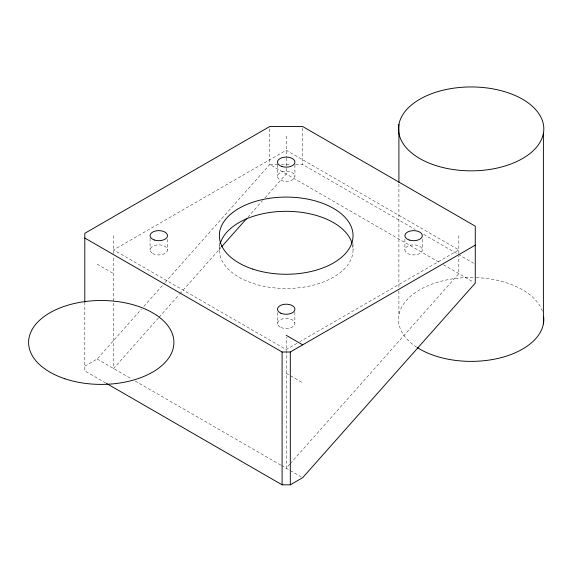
<?xml version="1.0" encoding="UTF-8"?>
<svg xmlns="http://www.w3.org/2000/svg" width="572" height="572" viewBox="0 0 572 572"><rect width="100%" height="100%" fill="white"/><g stroke="black" fill="none" stroke-linecap="round" stroke-linejoin="round"><path stroke-width="0.43" stroke-dasharray="2.86 2.15" d="M84.813 366.18L97.147 359.059L141.484 309.08M143.844 306.42L164.536 283.097M165.129 282.425L269.762 164.486L269.762 126.519M158.515 317.91L113.585 368.554L113.585 256.056M159.102 317.238L179.2 294.587M179.794 293.922L221.178 247.276M247.776 217.288L262.555 200.629M264.922 197.962L286.207 173.974L286.207 158.158M289.754 464.214L286.207 468.211L286.207 337.108M290.34 463.549L458.823 273.638L458.823 256.056M296.99 343.336L286.207 349.563L113.585 249.907L286.207 150.243L458.823 249.907L300.078 341.555M277.763 164.486L269.762 164.486L440.326 262.956M281.317 164.486L291.091 164.486M295.538 164.486L302.645 164.486L415.158 229.436M423.63 234.334L457.543 253.911M458.308 254.354L473.723 263.256M443.414 264.736L473.766 282.261M97.147 264.142L113.585 273.638M286.207 373.294L302.645 382.79M97.147 359.059L131.31 378.786M135.164 381.009L280.809 465.1M281.581 465.544L301.151 476.841M105.706 382.983L84.813 370.928L84.813 302.86M458.823 235.671L458.823 255.176M422.329 239.225L422.329 249.907A8.716 5.034 0 0 1 409.252 254.268A8.716 5.034 0 0 1 409.252 245.545A8.716 5.034 0 0 1 422.329 249.907M404.897 239.225L404.897 249.907M398.906 184.098L398.906 290.054M398.906 290.948L398.906 314.986M353.046 243.679L353.046 249.907M302.645 128.278L302.645 164.486M294.923 164.779L294.923 176.348A8.716 5.034 0 0 1 281.846 180.709A8.716 5.034 0 0 1 281.846 171.986A8.716 5.034 0 0 1 294.923 176.348M294.852 312.148L294.852 322.83M286.207 136.007L286.207 157.279M277.556 312.534L277.556 324.102M277.484 164.779L277.484 176.348M219.362 242.785L219.362 249.907M167.51 239.225L167.51 249.907M150.078 238.338L150.078 249.907M113.585 235.671L113.585 255.176M352.474 244.866A66.845 38.589 0 0 1 286.207 288.495A66.845 38.589 0 0 1 219.934 244.866M416.659 347.175A72.658 41.949 0 0 1 405.841 301.051A72.658 41.949 0 0 1 475.425 277.556M476.283 277.592A72.658 41.949 0 0 1 542.706 312.162M152.631 253.468A8.716 5.034 0 0 0 167.217 251.208A8.716 5.034 0 0 0 156.535 245.045A8.716 5.034 0 0 0 152.631 253.468M280.873 327.449A8.716 5.034 0 0 0 294.845 324.138A8.716 5.034 0 0 0 282.897 318.804A8.716 5.034 0 0 0 280.873 327.449"/><path stroke-width="0.86" d="M221.764 246.611L246.596 218.618M84.813 238.038L282.096 352.002L290.311 352.002L475.261 245.159M106.478 383.433L282.096 484.82L290.311 484.82L302.645 477.706L475.261 283.126L475.261 226.176L302.645 126.519L269.762 126.519L84.813 233.297L84.813 302.252M286.207 335.328L302.645 344.823M543.4 133.333A72.658 41.949 0 0 1 428.364 162.791A72.658 41.949 0 0 1 441.698 90.548A72.658 41.949 0 0 1 543.4 133.333L543.4 323.874M398.906 124.446L398.906 182.318M290.311 352.002L290.311 484.82M282.096 352.002L282.096 484.82M220.377 243.193A66.845 38.589 0 0 1 286.207 211.311A66.845 38.589 0 0 1 352.03 243.193M543.7 317.117A72.658 41.949 0 0 1 499.192 358.129A72.658 41.949 0 0 1 417.36 347.626M409.252 240.025A8.716 5.034 0 0 0 422.329 235.671A8.716 5.034 0 0 0 409.252 231.31A8.716 5.034 0 0 0 409.252 240.025M252.781 269.09A66.845 38.589 0 0 0 353.046 235.671A66.845 38.589 0 0 0 252.781 202.245A66.845 38.589 0 0 0 252.781 269.09M280.873 313.206A8.716 5.034 0 0 0 294.845 309.902A8.716 5.034 0 0 0 282.897 304.569A8.716 5.034 0 0 0 280.873 313.206M154.433 240.025A8.716 5.034 0 0 0 167.51 235.671A8.716 5.034 0 0 0 154.433 231.31A8.716 5.034 0 0 0 154.433 240.025M281.846 166.466A8.716 5.034 0 0 0 294.923 162.112A8.716 5.034 0 0 0 281.846 157.75A8.716 5.034 0 0 0 281.846 166.466M64.929 378.786A72.658 41.949 0 0 0 173.909 342.456A72.658 41.949 0 0 0 64.929 306.127A72.658 41.949 0 0 0 64.929 378.786"/></g></svg>
